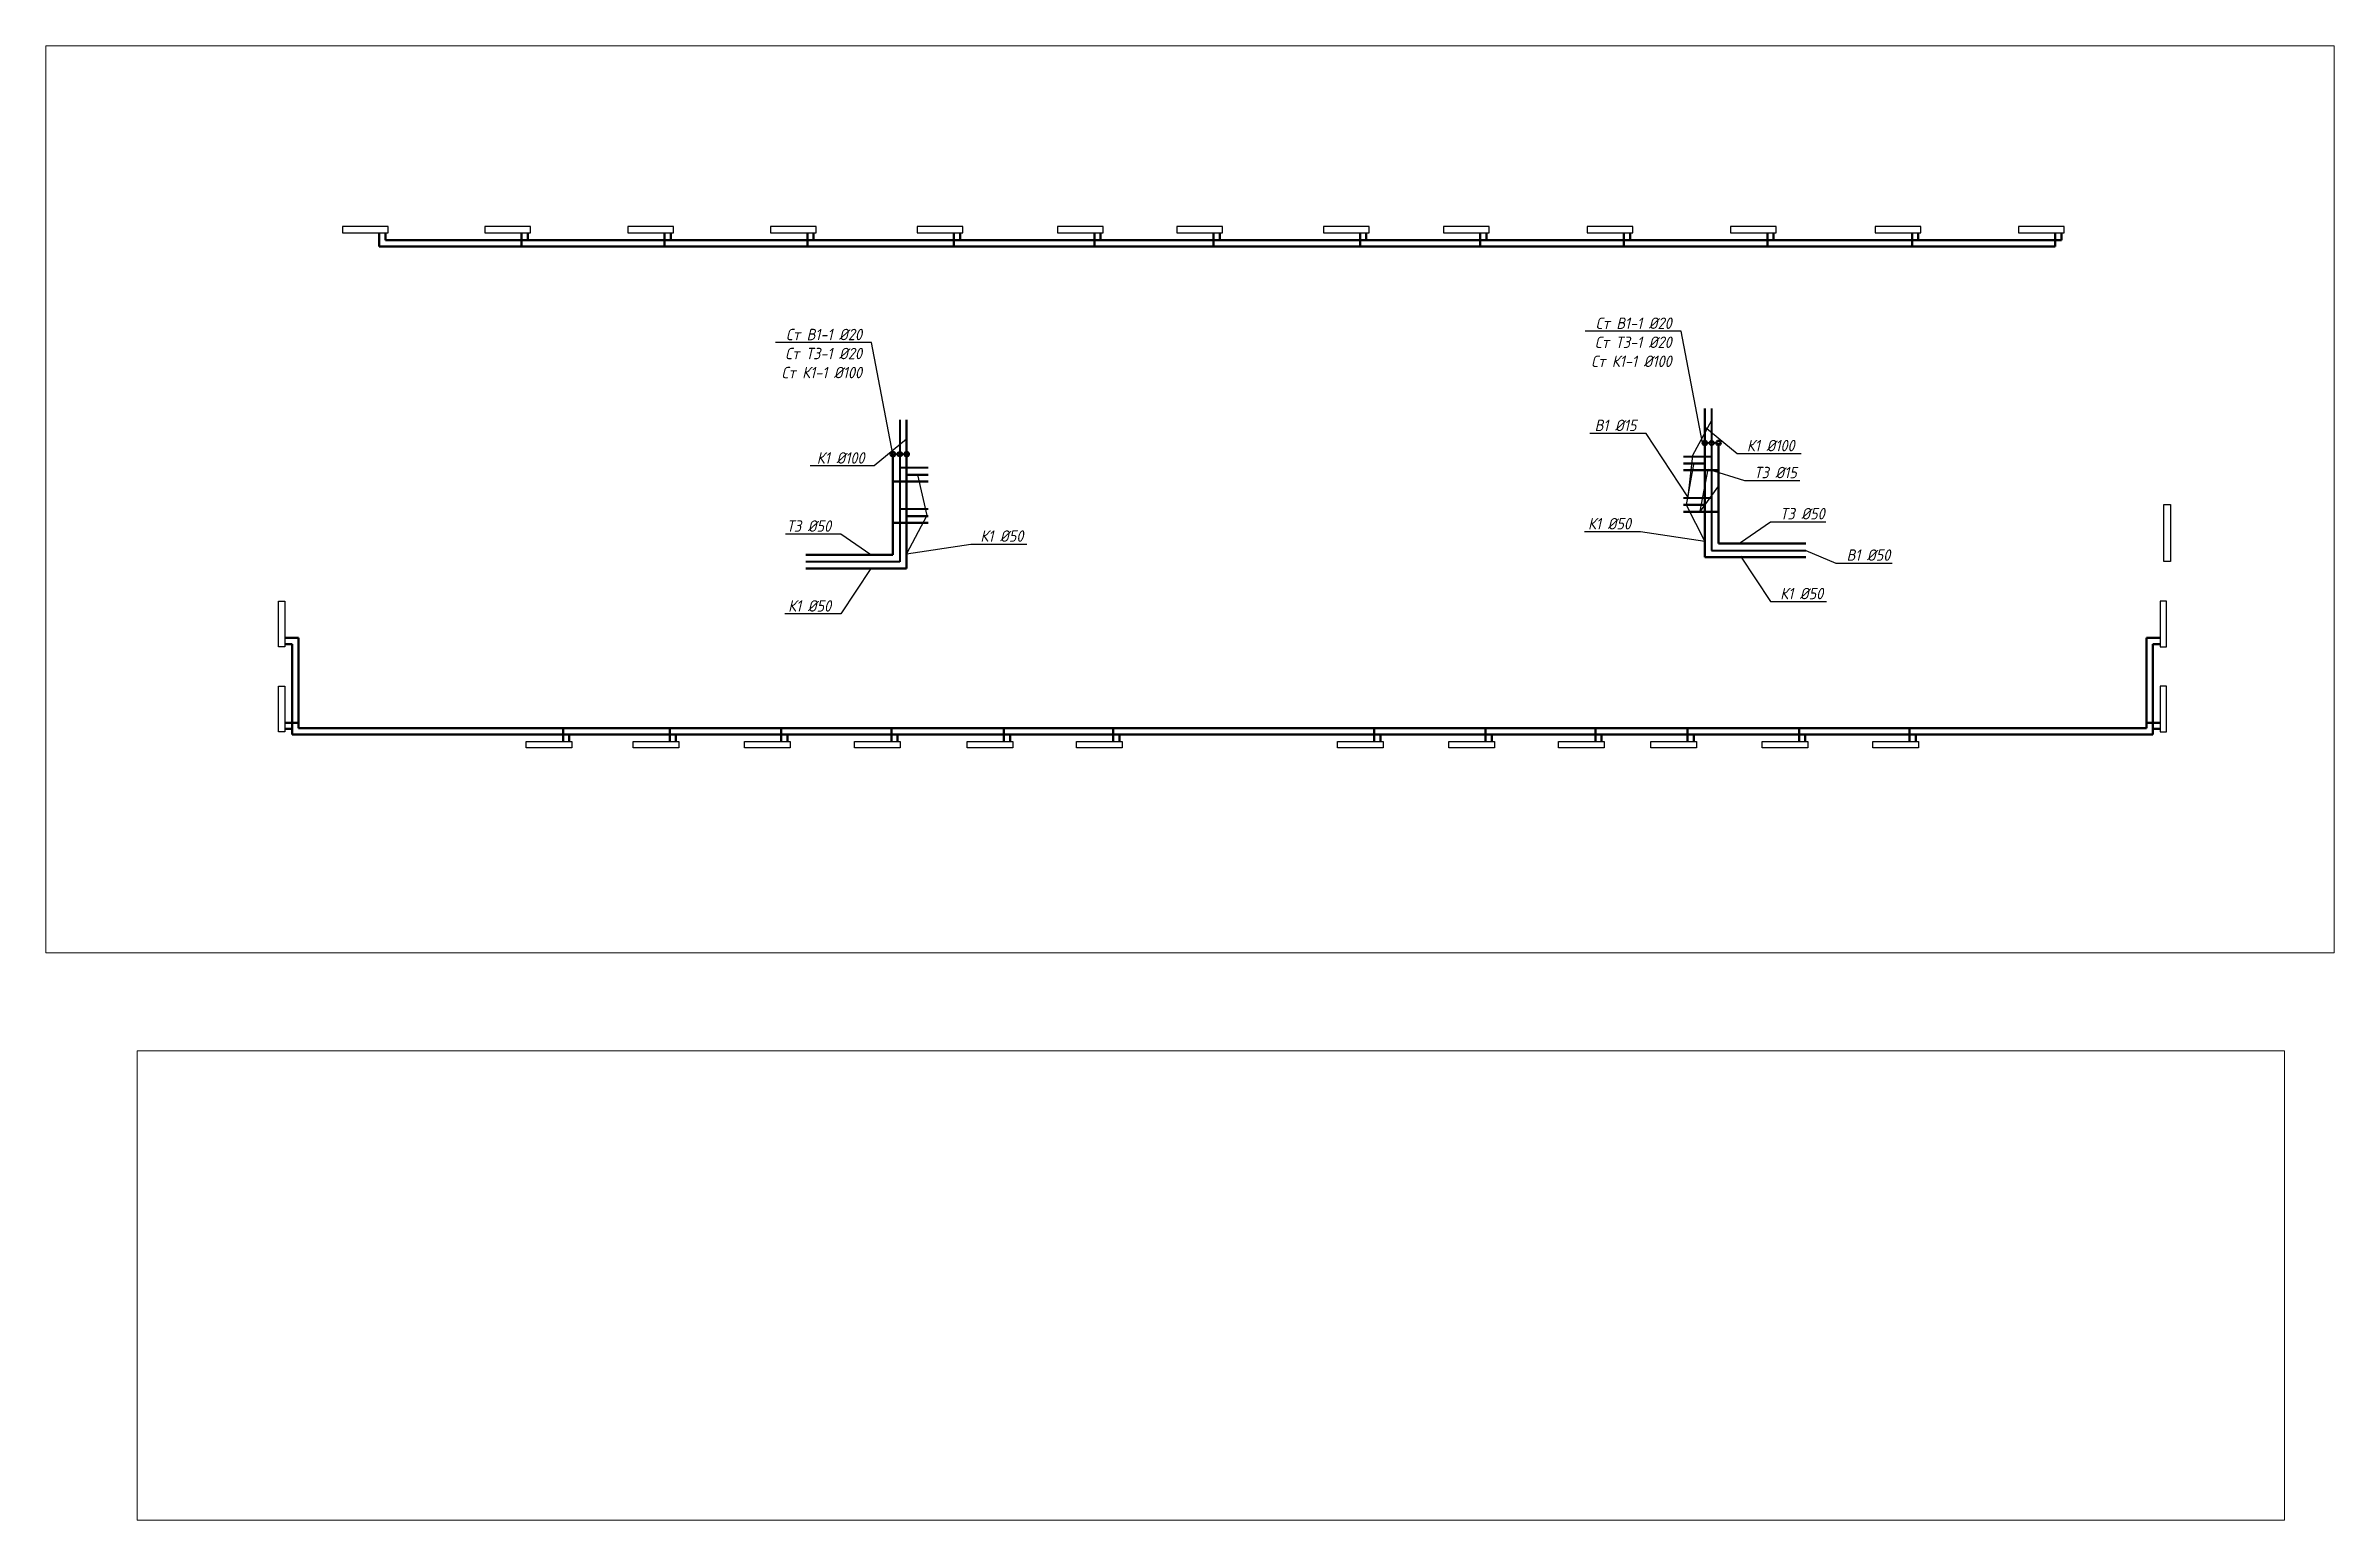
# Paper-space layout 'Лист1' of a CAD drawing. Header units: millimetres. Extents: x 50 to 552, y 68 to 391.
# The model-space entities are those that its viewports show. They can reach past a viewport. Long polylines and large blocks are cut down to what shows.
import ezdxf
from ezdxf import colors
from ezdxf.entities.mleader import LeaderData, LeaderLine
from ezdxf.math import Vec2, Vec3

# ---------------------------------------------------------------- set-up
doc = ezdxf.new("R2010")
doc.units = ezdxf.units.MM
doc.set_wipeout_variables(frame=1)
for name, color, linetype, lineweight in [('ВК_B1', 5, 'Continuous', 40), ('ВК_K1', 34, 'Continuous', 50), ('ВК_T3', 1, 'Continuous', 50), ('ВК_В1_текст @ 100', 5, 'Continuous', 9), ('ВК_К1_текст @ 100', 34, 'Continuous', 9), ('ВК_ТЗ_текст @ 100', 1, 'Continuous', 9), ('ОВ_Обратка Т2', 5, 'Continuous', 50), ('ОВ_Подача Т1', 1, 'Continuous', 50), ('ОВ_Радиаторы', 1, 'Continuous', 30)]:
    doc.layers.add(name, color=color, linetype=linetype, lineweight=lineweight)
doc.layers.add('ВК_defpoints', color=7, linetype='Continuous', plot=False)
doc.layers.add('ВК_text', color=7, linetype='Continuous')
doc.layers.add('ВК_text @ 100', color=7, linetype='Continuous')
doc.styles.add('ISOPEUR', font='isocpeui.ttf', dxfattribs={"width": 0.9})

# ---------------------------------------------------------------- blocks, each defined once
blk = doc.blocks.new('_None')
blk = doc.blocks.new('Радиатор')
blk.add_wipeout([(-500, 69), (500, 69), (500, -69), (-500, -69)])
at = {"layer": 'ОВ_Радиаторы'}
blk.add_lwpolyline([(500, 69), (-500, 69), (-500, -69), (500, -69)], close=True, dxfattribs=at)

msp = doc.modelspace()

# ---------------------------------------------------------------- linework, layer by layer
at = {"layer": 'ВК_B1'}
for p, q in [((865329.3, 337494.9), (865329.3, 334383.8)), ((847547.4, 337248.2), (847547.4, 334137.1)), ((864709.3, 336439.2), (865329.3, 336439.2)), ((848167.5, 336192.5), (847547.4, 336192.5)), ((864709.4, 335532.4), (865329.4, 335532.4)), ((848167.5, 335285.7), (847547.5, 335285.7)), ((865329.3, 334383.8), (867390.3, 334383.8)), ((847547.4, 334137.1), (845486.5, 334137.1))]:
    msp.add_line(p, q, dxfattribs=at)
for centre in [(847547.4, 336491.6), (865329.3, 336738.3)]:
    msp.add_circle(centre, 50, dxfattribs=at)
at = {"layer": 'ВК_K1'}
for p, q in [((865179.3, 337494.9), (865179.3, 334233.8)), ((847697.4, 337248.2), (847697.4, 333987.1)), ((848167.5, 336042.5), (847697.4, 336042.5)), ((864709.3, 336289.2), (865179.3, 336289.2)), ((864709.3, 335382.4), (865179.3, 335382.4)), ((848167.5, 335135.7), (847697.5, 335135.7)), ((847697.4, 333987.1), (845486.5, 333987.1)), ((865179.3, 334233.8), (867390.3, 334233.8))]:
    msp.add_line(p, q, dxfattribs=at)
for centre in [(847697.4, 336491.6), (865179.3, 336738.3)]:
    msp.add_circle(centre, 50, dxfattribs=at)
at = {"layer": 'ВК_T3'}
for p, q in [((847397.4, 336491.6), (847397.4, 334287.1)), ((865479.3, 336738.3), (865479.3, 334533.8)), ((848167.5, 335892.5), (847397.4, 335892.5)), ((864709.3, 336139.2), (865479.3, 336139.2)), ((848167.5, 334985.7), (847397.5, 334985.7)), ((864709.4, 335232.4), (865479.4, 335232.4)), ((865479.3, 334533.8), (867390.3, 334533.8)), ((847397.4, 334287.1), (845486.5, 334287.1))]:
    msp.add_line(p, q, dxfattribs=at)
for centre in [(847397.4, 336491.6), (865479.3, 336738.3)]:
    msp.add_circle(centre, 50, dxfattribs=at)
at = {"layer": 'ВК_text'}
msp.add_lwpolyline([(875232.4, 335389.1), (875381.8, 335389.1), (875381.8, 334141.1), (875232.4, 334141.1)], close=True, dxfattribs=at)
at = {"layer": 'ОВ_Обратка Т2'}
for p, q in [((836148.1, 341041.4), (872854, 341041.4)), ((834379.4, 332468.1), (834379.4, 330493.1)), ((874853.7, 330493.1), (874853.7, 332468.1)), ((874853.7, 330493.1), (834379.4, 330493.1))]:
    msp.add_line(p, q, dxfattribs=at)
at = {"layer": 'ОВ_Подача Т1'}
msp.add_line((836283.3, 341179.2), (872989.1, 341179.2), dxfattribs=at)

# ---------------------------------------------------------------- block references
at = {"layer": 'ВК_text', "xscale": -1}
for p, rotation in [((834012.3, 332773.5), 90), ((834012.3, 330913.2), 90), ((839866.2, 330125.9), 180), ((842205.3, 330125.9), 180), ((844644.6, 330125.9), 180), ((847058.6, 330125.9), 180), ((849523.5, 330125.9), 180), ((851916.6, 330125.9), 180), ((857633.5, 330125.9), 180), ((860073, 330125.9), 180), ((862477, 330125.9), 180), ((864497.9, 330125.9), 180), ((866937.2, 330125.9), 180), ((869357.5, 330125.9), 180)]:
    msp.add_blockref('Радиатор', p, dxfattribs=dict(at, rotation=rotation))
at = {"layer": 'ВК_text', "rotation": 270}
for p in [(875220.9, 332773.5), (875220.9, 330913.2)]:
    msp.add_blockref('Радиатор', p, dxfattribs=at)

# ---------------------------------------------------------------- leaders
at = {"layer": 'ВК_text @ 100'}
ml = msp.add_multileader_mtext('Standard', dxfattribs=at)
ml.set_content('Ст В1-1 %%C20\\PСт Т3-1 %%C20\\PСт К1-1 %%C100', color=256, style='ISOPEUR')
ml.set_leader_properties()
ml.set_arrow_properties(name='NONE')
ml.build(insert=Vec2(0, 0))
ml.multileader.update_dxf_attribs({"text_left_attachment_type": 6, "text_right_attachment_type": 6, "dogleg_length": 0.1, "arrow_head_size": 250, "scale": 100})
ctx = ml.context
ctx.base_point, ctx.scale, ctx.char_height, ctx.arrow_head_size, ctx.landing_gap_size, ctx.plane_origin = Vec3(862354.9, 339185.4), 100, 250, 250, 200, Vec3(867216.4, 338809.6)
ctx.left_attachment, ctx.right_attachment, ctx.text_align_type = 6, 6, 2
notes = []
notes.append((ctx, [(1, (1, 1, 0), (864663.5, 339185.4), (-1, 0), 10, [(0, [(865431.3, 336738.3), (865131.3, 336738.3)], 0, [])])]))
ctx.mtext.insert, ctx.mtext.alignment, ctx.mtext.flow_direction = Vec3(864453.5, 339485.4), 3, 5
ml = msp.add_multileader_mtext('Standard', dxfattribs=at)
ml.set_content('Ст В1-1 %%C20\\PСт Т3-1 %%C20\\PСт К1-1 %%C100', color=256, style='ISOPEUR')
ml.set_leader_properties()
ml.set_arrow_properties(name='NONE')
ml.build(insert=Vec2(0, 0))
ml.multileader.update_dxf_attribs({"text_left_attachment_type": 6, "text_right_attachment_type": 6, "dogleg_length": 0.1, "arrow_head_size": 250, "scale": 100})
ctx = ml.context
ctx.base_point, ctx.scale, ctx.char_height, ctx.arrow_head_size, ctx.landing_gap_size, ctx.plane_origin = Vec3(844621.1, 338938.7), 100, 250, 250, 200, Vec3(849482.5, 338562.9)
ctx.left_attachment, ctx.right_attachment, ctx.text_align_type = 6, 6, 2
notes.append((ctx, [(1, (1, 1, 0), (846929.6, 338938.7), (-1, 0), 10, [(0, [(847697.4, 336491.6), (847397.4, 336491.6)], 0, [])])]))
ctx.mtext.insert, ctx.mtext.alignment, ctx.mtext.flow_direction = Vec3(846719.6, 339238.7), 3, 5
at = {"layer": 'ВК_В1_текст @ 100'}
ml = msp.add_multileader_mtext('Standard', dxfattribs=at)
ml.set_content('В1 %%C15', color=256, style='ISOPEUR')
ml.set_leader_properties()
ml.set_arrow_properties(name='NONE')
ml.build(insert=Vec2(0, 0))
ml.multileader.update_dxf_attribs({"text_left_attachment_type": 6, "text_right_attachment_type": 6, "dogleg_length": 0.1, "arrow_head_size": 250, "scale": 100})
ctx = ml.context
ctx.base_point, ctx.scale, ctx.char_height, ctx.arrow_head_size, ctx.landing_gap_size, ctx.plane_origin = Vec3(862542.3, 336948.3), 100, 250, 250, 200, Vec3(863367.1, 337107.6)
ctx.left_attachment, ctx.right_attachment, ctx.text_align_type = 6, 6, 2
notes.append((ctx, [(0, (1, 1, 0), (863891.7, 336948.3), (-1, 0), 10, [(2, [(865326.9, 337230), (864906.9, 336463.2), (864806.9, 335556.5)], 0, [])])]))
ctx.mtext.insert, ctx.mtext.alignment, ctx.mtext.flow_direction = Vec3(863681.7, 337248.3), 3, 5
ml = msp.add_multileader_mtext('Standard', dxfattribs=at)
ml.set_content('В1 %%C50', color=256, style='ISOPEUR')
ml.set_leader_properties()
ml.set_arrow_properties(name='NONE')
ml.build(insert=Vec2(0, 0))
ml.multileader.update_dxf_attribs({"text_left_attachment_type": 6, "text_right_attachment_type": 6, "dogleg_length": 0.1, "arrow_head_size": 250, "scale": 100})
ctx = ml.context
ctx.base_point, ctx.scale, ctx.char_height, ctx.arrow_head_size, ctx.landing_gap_size, ctx.plane_origin = Vec3(868061.5, 334106.6), 100, 250, 250, 200, Vec3(864803, 334501.5)
ctx.left_attachment, ctx.right_attachment, ctx.text_align_type = 6, 6, 2
notes.append((ctx, [(1, (1, 1, 0), (868051.5, 334106.6), (1, 0), 10, [(2, [(867390.3, 334383.8)], 0, [])])]))
ctx.mtext.insert, ctx.mtext.alignment, ctx.mtext.flow_direction = Vec3(869241.1, 334406.6), 3, 5
at = {"layer": 'ВК_К1_текст @ 100'}
ml = msp.add_multileader_mtext('Standard', dxfattribs=at)
ml.set_content('К1 %%C100', color=256, style='ISOPEUR')
ml.set_leader_properties()
ml.set_arrow_properties(name='NONE')
ml.build(insert=Vec2(0, 0))
ml.multileader.update_dxf_attribs({"text_left_attachment_type": 6, "text_right_attachment_type": 6, "dogleg_length": 0.1, "arrow_head_size": 250, "scale": 100})
ctx = ml.context
ctx.base_point, ctx.scale, ctx.char_height, ctx.arrow_head_size, ctx.landing_gap_size, ctx.plane_origin = Vec3(865900.6, 336505), 100, 250, 250, 200, Vec3(863372.2, 336239.8)
ctx.left_attachment, ctx.right_attachment = 6, 6
notes.append((ctx, [(1, (1, 1, 0), (865890.6, 336505), (1, 0), 10, [(2, [(865176.9, 336565.8), (865176.9, 337090.4)], 0, [])])]))
ctx.mtext.insert, ctx.mtext.flow_direction = Vec3(866100.6, 336805), 5
ml = msp.add_multileader_mtext('Standard', dxfattribs=at)
ml.set_content('К1 %%C100', color=256, style='ISOPEUR')
ml.set_leader_properties()
ml.set_arrow_properties(name='NONE')
ml.build(insert=Vec2(0, 0))
ml.multileader.update_dxf_attribs({"text_left_attachment_type": 6, "text_right_attachment_type": 6, "dogleg_length": 0.1, "arrow_head_size": 250, "scale": 100})
ctx = ml.context
ctx.base_point, ctx.scale, ctx.char_height, ctx.arrow_head_size, ctx.landing_gap_size, ctx.plane_origin = Vec3(845456.6, 336234.3), 100, 250, 250, 200, Vec3(849502.2, 335969.1)
ctx.left_attachment, ctx.right_attachment, ctx.text_align_type = 6, 6, 2
notes.append((ctx, [(1, (1, 1, 0), (846983.8, 336234.3), (-1, 0), 10, [(2, [(847697.4, 336295), (847697.4, 336819.7)], 0, [])])]))
ctx.mtext.insert, ctx.mtext.alignment, ctx.mtext.flow_direction = Vec3(846773.8, 336534.3), 3, 5
ml = msp.add_multileader_mtext('Standard', dxfattribs=at)
ml.set_content('К1 %%C50', color=256, style='ISOPEUR')
ml.set_leader_properties()
ml.set_arrow_properties(name='NONE')
ml.build(insert=Vec2(0, 0))
ml.multileader.update_dxf_attribs({"text_left_attachment_type": 6, "text_right_attachment_type": 6, "dogleg_length": 0.1, "arrow_head_size": 250, "scale": 100})
ctx = ml.context
ctx.base_point, ctx.scale, ctx.char_height, ctx.arrow_head_size, ctx.landing_gap_size, ctx.plane_origin = Vec3(849112.1, 334523.6), 100, 250, 250, 200, Vec3(852491.6, 334992.2)
ctx.left_attachment, ctx.right_attachment = 6, 6
notes.append((ctx, [(0, (1, 1, 0), (849102.1, 334523.6), (1, 0), 10, [(1, [(847932.4, 336042.5), (848142, 335151.8), (847697.4, 334311)], 0, [])])]))
ctx.mtext.insert, ctx.mtext.flow_direction = Vec3(849312.1, 334823.6), 5
ml = msp.add_multileader_mtext('Standard', dxfattribs=at)
ml.set_content('К1 %%C50', color=256, style='ISOPEUR')
ml.set_leader_properties()
ml.set_arrow_properties(name='NONE')
ml.build(insert=Vec2(0, 0))
ml.multileader.update_dxf_attribs({"text_left_attachment_type": 6, "text_right_attachment_type": 6, "dogleg_length": 0.1, "arrow_head_size": 250, "scale": 100})
ctx = ml.context
ctx.base_point, ctx.scale, ctx.char_height, ctx.arrow_head_size, ctx.landing_gap_size, ctx.plane_origin = Vec3(862361.5, 334794.3), 100, 250, 250, 200, Vec3(860382.8, 335262.9)
ctx.left_attachment, ctx.right_attachment, ctx.text_align_type = 6, 6, 2
notes.append((ctx, [(0, (1, 1, 0), (863772.3, 334794.3), (-1, 0), 10, [(1, [(864941.9, 336313.2), (864774.3, 335382.4), (865176.9, 334581.7)], 0, [])])]))
ctx.mtext.insert, ctx.mtext.alignment, ctx.mtext.flow_direction = Vec3(863562.3, 335094.3), 3, 5
ml = msp.add_multileader_mtext('Standard', dxfattribs=at)
ml.set_content('К1 %%C50', color=256, style='ISOPEUR')
ml.set_leader_properties()
ml.set_arrow_properties(name='NONE')
ml.build(insert=Vec2(0, 0))
ml.multileader.update_dxf_attribs({"text_left_attachment_type": 6, "text_right_attachment_type": 6, "dogleg_length": 0.1, "arrow_head_size": 250, "scale": 100})
ctx = ml.context
ctx.base_point, ctx.scale, ctx.char_height, ctx.arrow_head_size, ctx.landing_gap_size, ctx.plane_origin = Vec3(844842.9, 332993.1), 100, 250, 250, 200, Vec3(849502.2, 332654.9)
ctx.left_attachment, ctx.right_attachment, ctx.text_align_type = 6, 6, 2
notes.append((ctx, [(1, (1, 1, 0), (846253.6, 332993.1), (-1, 0), 10, [(2, [(846914.9, 333987.1)], 0, [])])]))
ctx.mtext.insert, ctx.mtext.alignment, ctx.mtext.flow_direction = Vec3(846043.6, 333293.1), 3, 5
ml = msp.add_multileader_mtext('Standard', dxfattribs=at)
ml.set_content('К1 %%C50', color=256, style='ISOPEUR')
ml.set_leader_properties()
ml.set_arrow_properties(name='NONE')
ml.build(insert=Vec2(0, 0))
ml.multileader.update_dxf_attribs({"text_left_attachment_type": 6, "text_right_attachment_type": 6, "dogleg_length": 0.1, "arrow_head_size": 250, "scale": 100})
ctx = ml.context
ctx.base_point, ctx.scale, ctx.char_height, ctx.arrow_head_size, ctx.landing_gap_size, ctx.plane_origin = Vec3(866630.7, 333263.8), 100, 250, 250, 200, Vec3(863372.2, 332925.6)
ctx.left_attachment, ctx.right_attachment = 6, 6
notes.append((ctx, [(1, (1, 1, 0), (866620.7, 333263.8), (1, 0), 10, [(2, [(865959.5, 334257.9)], 0, [])])]))
ctx.mtext.insert, ctx.mtext.flow_direction = Vec3(866830.7, 333563.8), 5
at = {"layer": 'ВК_ТЗ_текст @ 100'}
ml = msp.add_multileader_mtext('Standard', dxfattribs=at)
ml.set_content('Т3 %%C15', color=256, style='ISOPEUR')
ml.set_leader_properties()
ml.set_arrow_properties(name='NONE')
ml.build(insert=Vec2(0, 0))
ml.multileader.update_dxf_attribs({"text_left_attachment_type": 6, "text_right_attachment_type": 6, "dogleg_length": 0.1, "arrow_head_size": 250, "scale": 100})
ctx = ml.context
ctx.base_point, ctx.scale, ctx.char_height, ctx.arrow_head_size, ctx.landing_gap_size, ctx.plane_origin = Vec3(866061.7, 335914.8), 100, 250, 250, 200, Vec3(863517.1, 335674.8)
ctx.left_attachment, ctx.right_attachment = 6, 6
notes.append((ctx, [(1, (1, 1, 0), (866051.7, 335914.8), (1, 0), 10, [(2, [(865476.9, 335797.2), (865076.9, 335242.9), (865254.5, 336163.2)], 0, [])])]))
ctx.mtext.insert, ctx.mtext.flow_direction = Vec3(866261.7, 336214.8), 5
ml = msp.add_multileader_mtext('Standard', dxfattribs=at)
ml.set_content('Т3 %%C50', color=256, style='ISOPEUR')
ml.set_leader_properties()
ml.set_arrow_properties(name='NONE')
ml.build(insert=Vec2(0, 0))
ml.multileader.update_dxf_attribs({"text_left_attachment_type": 6, "text_right_attachment_type": 6, "dogleg_length": 0.1, "arrow_head_size": 250, "scale": 100})
ctx = ml.context
ctx.base_point, ctx.scale, ctx.char_height, ctx.arrow_head_size, ctx.landing_gap_size, ctx.plane_origin = Vec3(844850.4, 334743), 100, 250, 250, 200, Vec3(849502.2, 334404.8)
ctx.left_attachment, ctx.right_attachment, ctx.text_align_type = 6, 6, 2
notes.append((ctx, [(1, (1, 1, 0), (846253.6, 334743), (-1, 0), 10, [(2, [(846914.9, 334287.1)], 0, [])])]))
ctx.mtext.insert, ctx.mtext.alignment, ctx.mtext.flow_direction = Vec3(846043.6, 335043), 3, 5
ml = msp.add_multileader_mtext('Standard', dxfattribs=at)
ml.set_content('Т3 %%C50', color=256, style='ISOPEUR')
ml.set_leader_properties()
ml.set_arrow_properties(name='NONE')
ml.build(insert=Vec2(0, 0))
ml.multileader.update_dxf_attribs({"text_left_attachment_type": 6, "text_right_attachment_type": 6, "dogleg_length": 0.1, "arrow_head_size": 250, "scale": 100})
ctx = ml.context
ctx.base_point, ctx.scale, ctx.char_height, ctx.arrow_head_size, ctx.landing_gap_size, ctx.plane_origin = Vec3(866630.7, 335013.7), 100, 250, 250, 200, Vec3(863372.2, 334675.6)
ctx.left_attachment, ctx.right_attachment = 6, 6
notes.append((ctx, [(1, (1, 1, 0), (866620.7, 335013.7), (1, 0), 10, [(2, [(865959.5, 334557.9)], 0, [])])]))
ctx.mtext.insert, ctx.mtext.flow_direction = Vec3(866830.7, 335313.7), 5
for ctx, leaders in notes:
    for number, flags, end, landing, length, lines in leaders:
        leader = LeaderData()
        leader.index, (leader.has_last_leader_line, leader.has_dogleg_vector, leader.attachment_direction) = number, flags
        leader.last_leader_point, leader.dogleg_vector, leader.dogleg_length = Vec3(end), Vec3(landing), length
        for number, points, colour, breaks in lines:
            line = LeaderLine()
            line.index, line.vertices, line.color, line.breaks = number, Vec3.list(points), colors.encode_raw_color(colour), breaks
            leader.lines.append(line)
        ctx.leaders.append(leader)

# ---------------------------------------------------------------- next in the draw order: linework, layer by layer
at = {"layer": 'ОВ_Обратка Т2'}
for p, q in [((834081.2, 332468.1), (834379.4, 332468.1)), ((875151.9, 332468.1), (874853.7, 332468.1)), ((834081.2, 330607.9), (834379.4, 330607.9)), ((840171.5, 330194.8), (840171.5, 330493.1)), ((842510.7, 330194.8), (842510.7, 330493.1)), ((844950, 330194.8), (844950, 330493.1)), ((847364, 330194.8), (847364, 330493.1)), ((849828.8, 330194.8), (849828.8, 330493.1)), ((852221.9, 330194.8), (852221.9, 330493.1)), ((857938.8, 330194.8), (857938.8, 330493.1)), ((860378.4, 330194.8), (860378.4, 330493.1)), ((862782.4, 330194.8), (862782.4, 330493.1)), ((864803.2, 330194.8), (864803.2, 330493.1)), ((867242.6, 330194.8), (867242.6, 330493.1)), ((869662.8, 330194.8), (869662.8, 330493.1)), ((875151.9, 330607.9), (874853.7, 330607.9))]:
    msp.add_line(p, q, dxfattribs=at)
at = {"layer": 'ОВ_Подача Т1'}
for p, q in [((834081.2, 332332.9), (834241.6, 332332.9)), ((834241.6, 330355.2), (834241.6, 332332.9)), ((875151.9, 332332.9), (874991.5, 332332.9)), ((874991.5, 332332.9), (874991.5, 330355.2)), ((834081.2, 330472.7), (834241.6, 330472.7)), ((834241.6, 330355.2), (874991.5, 330355.2)), ((840306.7, 330194.8), (840306.7, 330355.2)), ((842645.9, 330194.8), (842645.9, 330355.2)), ((845085.2, 330194.8), (845085.2, 330355.2)), ((847499.2, 330194.8), (847499.2, 330355.2)), ((849964, 330194.8), (849964, 330355.2)), ((852357.1, 330194.8), (852357.1, 330355.2)), ((858074, 330194.8), (858074, 330355.2)), ((860513.6, 330194.8), (860513.6, 330355.2)), ((862917.6, 330194.8), (862917.6, 330355.2)), ((864938.4, 330194.8), (864938.4, 330355.2)), ((867377.7, 330194.8), (867377.7, 330355.2)), ((869798, 330194.8), (869798, 330355.2)), ((875151.9, 330472.7), (874991.5, 330472.7))]:
    msp.add_line(p, q, dxfattribs=at)

# ---------------------------------------------------------------- next in the draw order: block references
at = {"layer": 'ВК_text'}
for p in [(835842.8, 341408.5), (838958.8, 341408.6), (842088.8, 341408.6), (845218.7, 341408.5), (848428.7, 341408.5), (851505.3, 341408.5), (854113.7, 341408.5), (857324.5, 341408.5), (859953.6, 341408.5), (863103.6, 341408.5), (866243.6, 341408.5), (869413.6, 341408.5), (872548.6, 341408.5)]:
    msp.add_blockref('Радиатор', p, dxfattribs=at)

# ---------------------------------------------------------------- next in the draw order: linework, layer by layer
at = {"layer": 'ОВ_Обратка Т2'}
for p, q in [((836148.1, 341339.6), (836148.1, 341041.4)), ((839264.1, 341339.7), (839264.1, 341041.4)), ((842394.1, 341339.7), (842394.1, 341041.4)), ((845524.1, 341339.6), (845524.1, 341041.4)), ((848734.1, 341339.6), (848734.1, 341041.4)), ((851810.6, 341339.6), (851810.6, 341041.4)), ((854419, 341339.6), (854419, 341041.4)), ((857629.8, 341339.6), (857629.8, 341041.4)), ((860259, 341339.6), (860259, 341041.4)), ((863409, 341339.6), (863409, 341041.4)), ((866549, 341339.6), (866549, 341041.4)), ((869719, 341339.6), (869719, 341041.4)), ((872854, 341339.6), (872854, 341041.4))]:
    msp.add_line(p, q, dxfattribs=at)
at = {"layer": 'ОВ_Подача Т1'}
for p, q in [((836283.3, 341339.6), (836283.3, 341179.2)), ((839399.3, 341339.7), (839399.3, 341179.2)), ((842529.3, 341339.7), (842529.3, 341179.2)), ((845659.2, 341339.6), (845659.2, 341179.2)), ((848869.2, 341339.6), (848869.2, 341179.2)), ((851945.8, 341339.6), (851945.8, 341179.2)), ((854554.2, 341339.6), (854554.2, 341179.2)), ((857765, 341339.6), (857765, 341179.2)), ((860394.2, 341339.6), (860394.2, 341179.2)), ((863544.2, 341339.6), (863544.2, 341179.2)), ((866684.2, 341339.6), (866684.2, 341179.2)), ((869854.1, 341339.6), (869854.1, 341179.2)), ((872989.1, 341339.6), (872989.1, 341179.2))]:
    msp.add_line(p, q, dxfattribs=at)

psp = doc.layouts.new('Лист1')

# ---------------------------------------------------------------- viewports
at = {"layer": 'ВК_defpoints'}
psp.add_viewport(center=(300.97, 291.59), size=(501.22, 198.7093), view_center_point=(853904, 335503.07), view_height=19870.9285, dxfattribs=at)
psp.add_viewport(center=(305.53, 119.37), size=(470.32, 102.8403), view_center_point=(783870.04, 292734.97), view_height=10284.0324, status=3, dxfattribs=at)

doc.saveas('drawing.dxf')
